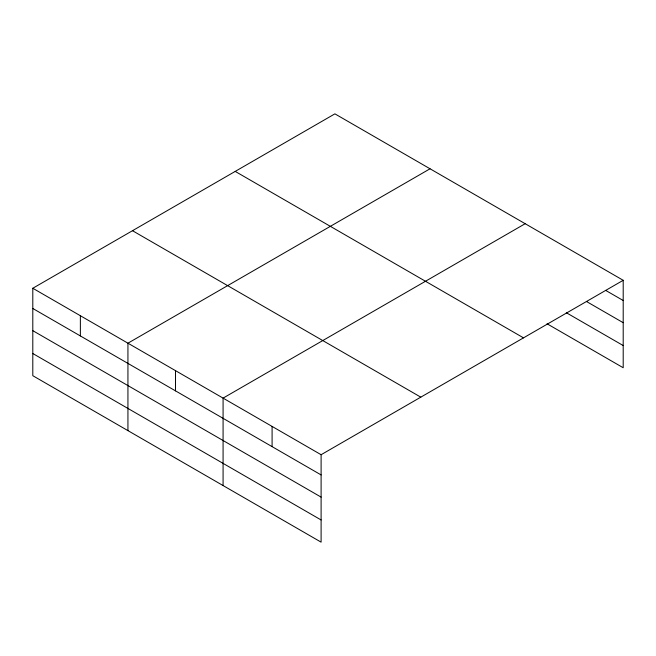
<?xml version="1.0" encoding="UTF-8"?>
<svg xmlns="http://www.w3.org/2000/svg" width="656" height="656" viewBox="0 0 656 656"><rect width="100%" height="100%" fill="white"/><g stroke="black" fill="none" stroke-linecap="round" stroke-linejoin="round"><path stroke-width="0.98" d="M32.8 288.263L321.104 454.715L321.104 542.151L32.8 375.699L32.8 288.263L334.896 113.849L623.2 280.301L623.2 367.737L547.055 323.777M430.041 168.781L127.936 343.195L127.936 430.631M525.177 223.704L223.081 398.118L223.081 485.555M321.104 454.715L623.2 280.301M605.693 290.403L623.2 300.505M586.439 301.473L623.2 322.695M566.308 312.707L623.2 345.548M235.209 171.405L523.504 337.856M132.496 230.707L420.791 397.159M32.8 308.476L321.104 474.928M32.8 330.657L321.104 497.109M32.8 353.518L321.104 519.962M272.092 426.416L272.092 446.629M175.513 370.656L175.513 390.869M80.368 315.733L80.368 335.938"/></g></svg>
